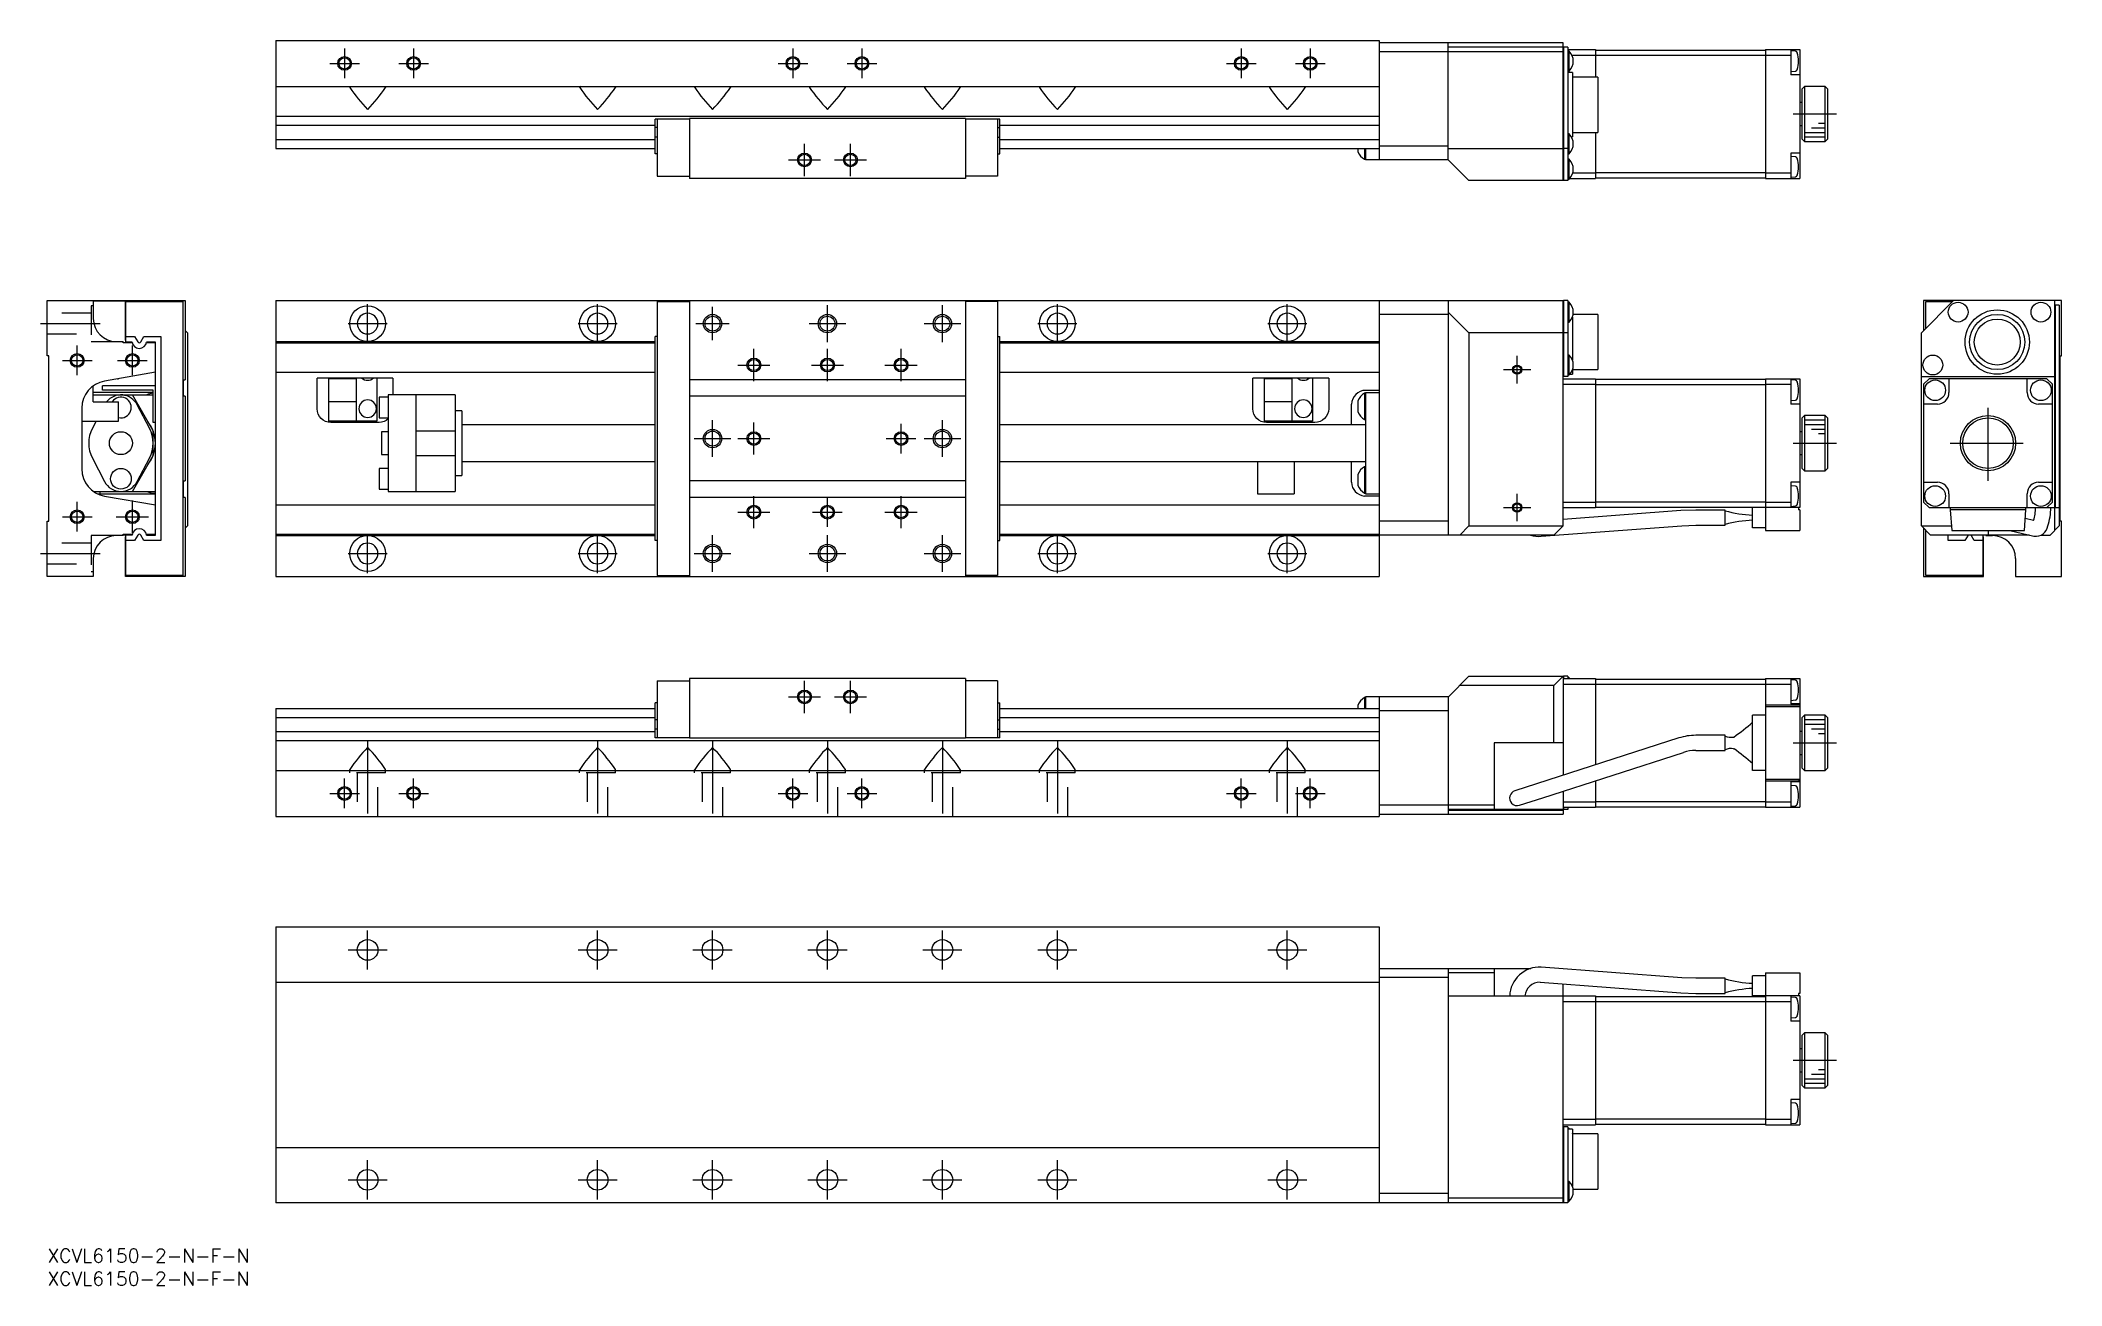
# Model space of a CAD drawing. Extents: x -2 to 438, y -8 to 263.
import ezdxf

# ---------------------------------------------------------------- set-up
doc = ezdxf.new("R2010")
doc.units = 0
doc.header["$LTSCALE"] = 0.5
doc.linetypes.add('CENTER', pattern=[50.8, 31.75, -6.35, 6.35, -6.35])
doc.linetypes.add('DASHED', pattern=[19.05, 12.7, -6.35])
for name, color, linetype in [('MSM_CENTER', 1, 'CENTER'), ('MSM_CONTINUOUS', 7, 'CONTINUOUS'), ('MSM_DASHED', 4, 'DASHED'), ('MSM_NARROW', 5, 'CONTINUOUS'), ('MSM_PART_NUMBER', 7, 'CONTINUOUS')]:
    doc.layers.add(name, color=color, linetype=linetype)
doc.styles.get("Standard").update_dxf_attribs({"font": 'txt.shx', "height": 3, "bigfont": 'bigfont.shx'})

# ---------------------------------------------------------------- blocks, each defined once
blk = doc.blocks.new('*U2')
at = {"layer": 'MSM_PART_NUMBER'}
blk.add_text('XCVL6150-2-N-F-N', height=3, dxfattribs=at).set_placement((0, -3))
blk = doc.blocks.new('*U3')
at = {"layer": 'MSM_PART_NUMBER'}
blk.add_text('XCVL6150-2-N-F-N', height=3, dxfattribs=at).set_placement((0, -8))

msp = doc.modelspace()

# ---------------------------------------------------------------- linework, layer by layer
at = {"layer": 'MSM_CENTER'}
for p, q in [((64.66, 261.07), (64.66, 254.61)), ((79.66, 261.07), (79.66, 254.61)), ((162.16, 261.07), (162.16, 254.61)), ((177.16, 261.07), (177.16, 254.61)), ((259.66, 261.07), (259.66, 254.61)), ((274.66, 261.07), (274.66, 254.61)), ((61.43, 257.84), (67.89, 257.84)), ((76.43, 257.84), (82.89, 257.84)), ((158.93, 257.84), (165.39, 257.84)), ((173.93, 257.84), (180.39, 257.84)), ((256.43, 257.84), (262.89, 257.84)), ((271.43, 257.84), (277.89, 257.84)), ((379.71, 246.84), (389.11, 246.84)), ((164.66, 233.34), (164.66, 240.34)), ((174.66, 233.34), (174.66, 240.34)), ((161.16, 236.84), (168.16, 236.84)), ((171.16, 236.84), (178.16, 236.84)), ((69.66, 196.99), (69.66, 205.49)), ((119.66, 196.99), (119.66, 205.49)), ((144.66, 197.62), (144.66, 204.87)), ((169.66, 197.24), (169.66, 205.24)), ((194.66, 197.24), (194.66, 205.24)), ((219.66, 196.99), (219.66, 205.49)), ((269.66, 196.99), (269.66, 205.49)), ((-1.5, 201.24), (11.5, 201.24)), ((65.41, 201.24), (73.91, 201.24)), ((115.41, 201.24), (123.91, 201.24)), ((141.04, 201.24), (148.29, 201.24)), ((165.66, 201.24), (173.66, 201.24)), ((190.66, 201.24), (198.66, 201.24)), ((215.41, 201.24), (223.91, 201.24)), ((265.41, 201.24), (273.91, 201.24)), ((6.5, 190.02), (6.5, 196.47)), ((18.5, 190.02), (18.5, 196.47)), ((153.66, 188.74), (153.66, 195.74)), ((169.66, 188.74), (169.66, 195.74)), ((185.66, 188.74), (185.66, 195.74)), ((319.66, 188.24), (319.66, 194.24)), ((3.27, 193.24), (9.73, 193.24)), ((15.27, 193.24), (21.73, 193.24)), ((150.16, 192.24), (157.16, 192.24)), ((166.16, 192.24), (173.16, 192.24)), ((182.16, 192.24), (189.16, 192.24)), ((316.66, 191.24), (322.66, 191.24)), ((144.66, 172.24), (144.66, 180.24)), ((194.66, 172.24), (194.66, 180.24)), ((422.05, 167.04), (422.05, 183.44)), ((140.66, 176.24), (148.66, 176.24)), ((150.16, 176.24), (157.16, 176.24)), ((153.66, 172.74), (153.66, 179.74)), ((182.43, 176.24), (188.89, 176.24)), ((185.66, 173.02), (185.66, 179.47)), ((190.66, 176.24), (198.66, 176.24)), ((379.71, 175.24), (389.11, 175.24)), ((413.85, 175.24), (430.25, 175.24)), ((18.5, 155.74), (18.5, 162.74)), ((153.66, 156.74), (153.66, 163.74)), ((169.66, 157.02), (169.66, 163.47)), ((185.66, 156.74), (185.66, 163.74)), ((319.66, 158.24), (319.66, 164.24)), ((3.27, 159.24), (9.73, 159.24)), ((6.5, 156.02), (6.5, 162.47)), ((15, 159.24), (22, 159.24)), ((150.16, 160.24), (157.16, 160.24)), ((166.43, 160.24), (172.89, 160.24)), ((182.16, 160.24), (189.16, 160.24)), ((316.66, 161.24), (322.66, 161.24)), ((69.66, 146.99), (69.66, 155.49)), ((119.66, 146.99), (119.66, 155.49)), ((144.66, 147.24), (144.66, 155.24)), ((169.66, 147.24), (169.66, 155.24)), ((194.66, 147.24), (194.66, 155.24)), ((219.66, 146.99), (219.66, 155.49)), ((269.66, 146.99), (269.66, 155.49)), ((-1.5, 151.24), (11.5, 151.24)), ((65.41, 151.24), (73.91, 151.24)), ((115.41, 151.24), (123.91, 151.24)), ((140.66, 151.24), (148.66, 151.24)), ((165.66, 151.24), (173.66, 151.24)), ((190.66, 151.24), (198.66, 151.24)), ((215.41, 151.24), (223.91, 151.24)), ((265.41, 151.24), (273.91, 151.24)), ((164.66, 116.54), (164.66, 123.54)), ((174.66, 116.54), (174.66, 123.54)), ((161.16, 120.04), (168.16, 120.04)), ((171.16, 120.04), (178.16, 120.04)), ((69.66, 110.54), (69.66, 92.04)), ((119.66, 110.54), (119.66, 92.04)), ((144.66, 110.54), (144.66, 92.04)), ((169.66, 110.54), (169.66, 92.04)), ((194.66, 110.54), (194.66, 92.04)), ((219.66, 110.54), (219.66, 92.04)), ((269.66, 110.54), (269.66, 92.04)), ((379.71, 110.04), (389.11, 110.04)), ((64.66, 95.81), (64.66, 102.27)), ((79.66, 95.81), (79.66, 102.27)), ((162.16, 95.81), (162.16, 102.27)), ((177.16, 95.81), (177.16, 102.27)), ((259.66, 95.81), (259.66, 102.27)), ((274.66, 95.81), (274.66, 102.27)), ((61.43, 99.04), (67.89, 99.04)), ((76.43, 99.04), (82.89, 99.04)), ((158.93, 99.04), (165.39, 99.04)), ((173.93, 99.04), (180.39, 99.04)), ((256.43, 99.04), (262.89, 99.04)), ((271.43, 99.04), (277.89, 99.04)), ((69.66, 60.75), (69.66, 69.25)), ((119.66, 60.75), (119.66, 69.25)), ((144.66, 60.75), (144.66, 69.25)), ((169.66, 60.75), (169.66, 69.25)), ((194.66, 60.75), (194.66, 69.25)), ((219.66, 60.75), (219.66, 69.25)), ((269.66, 60.75), (269.66, 69.25)), ((65.41, 65), (73.91, 65)), ((115.41, 65), (123.91, 65)), ((140.41, 65), (148.91, 65)), ((165.41, 65), (173.91, 65)), ((190.41, 65), (198.91, 65)), ((215.41, 65), (223.91, 65)), ((265.41, 65), (273.91, 65)), ((379.71, 41), (389.11, 41)), ((69.66, 10.75), (69.66, 19.25)), ((119.66, 10.75), (119.66, 19.25)), ((144.66, 10.75), (144.66, 19.25)), ((169.66, 10.75), (169.66, 19.25)), ((194.66, 10.75), (194.66, 19.25)), ((219.66, 10.75), (219.66, 19.25)), ((269.66, 10.75), (269.66, 19.25)), ((65.41, 15), (73.91, 15)), ((115.41, 15), (123.91, 15)), ((140.41, 15), (148.91, 15)), ((165.41, 15), (173.91, 15)), ((190.41, 15), (198.91, 15)), ((215.41, 15), (223.91, 15)), ((265.41, 15), (273.91, 15))]:
    msp.add_line(p, q, dxfattribs=at)
at = {"layer": 'MSM_CONTINUOUS'}
for p, q in [((49.66, 262.84), (289.66, 262.84)), ((49.66, 262.84), (49.66, 239.34)), ((289.66, 262.84), (289.66, 236.84)), ((329.66, 262.34), (289.66, 262.34)), ((329.66, 260.34), (289.66, 260.34)), ((304.66, 236.84), (304.66, 262.34)), ((329.66, 261.34), (304.66, 261.34)), ((329.66, 261.44), (329.56, 261.34)), ((329.66, 261.44), (329.66, 262.34)), ((329.66, 232.34), (329.66, 261.34)), ((329.76, 261.34), (329.66, 261.24)), ((329.76, 261.34), (329.76, 232.34)), ((330.66, 261.34), (329.76, 261.34)), ((330.66, 261.34), (330.66, 232.34)), ((330.66, 260.84), (336.66, 260.84)), ((330.96, 260.49), (330.66, 260.49)), ((330.96, 256.19), (330.96, 260.49)), ((331.57, 259.64), (336.66, 259.64)), ((336.66, 260.84), (336.66, 254.84)), ((336.66, 260.74), (373.66, 260.74)), ((336.66, 259.6), (373.66, 259.6)), ((373.66, 260.84), (373.66, 232.84)), ((373.66, 260.84), (381.16, 260.84)), ((373.66, 259.64), (379.16, 259.64)), ((379.16, 260.84), (379.16, 255.34)), ((380.15, 260.51), (379.16, 260.59)), ((381.16, 260.84), (381.16, 232.84)), ((330.66, 256.19), (330.96, 256.19)), ((331.66, 255.84), (330.66, 255.84)), ((331.66, 255.84), (331.66, 241.84)), ((379.16, 256.09), (380.15, 256.18)), ((381.16, 255.34), (379.16, 255.34)), ((49.66, 252.84), (289.66, 252.84)), ((65.92, 252.84), (65.76, 252.71)), ((65.76, 252.71), (65.79, 252.6)), ((73.41, 252.84), (73.56, 252.71)), ((73.56, 252.71), (73.54, 252.6)), ((115.92, 252.84), (115.76, 252.71)), ((115.76, 252.71), (115.79, 252.6)), ((123.41, 252.84), (123.56, 252.71)), ((123.56, 252.71), (123.54, 252.6)), ((140.92, 252.84), (140.76, 252.71)), ((140.76, 252.71), (140.79, 252.6)), ((148.41, 252.84), (148.56, 252.71)), ((148.56, 252.71), (148.54, 252.6)), ((165.92, 252.84), (165.76, 252.71)), ((165.76, 252.71), (165.79, 252.6)), ((173.41, 252.84), (173.56, 252.71)), ((173.56, 252.71), (173.54, 252.6)), ((190.92, 252.84), (190.76, 252.71)), ((190.76, 252.71), (190.79, 252.6)), ((198.41, 252.84), (198.56, 252.71)), ((198.56, 252.71), (198.54, 252.6)), ((215.92, 252.84), (215.76, 252.71)), ((215.76, 252.71), (215.79, 252.6)), ((223.41, 252.84), (223.56, 252.71)), ((223.56, 252.71), (223.54, 252.6)), ((265.92, 252.84), (265.76, 252.71)), ((265.76, 252.71), (265.79, 252.6)), ((273.41, 252.84), (273.56, 252.71)), ((273.56, 252.71), (273.54, 252.6)), ((337.16, 254.84), (331.66, 254.84)), ((337.16, 254.84), (337.16, 242.84)), ((382.16, 252.84), (381.66, 252.34)), ((381.66, 241.34), (381.66, 252.34)), ((386.66, 252.84), (382.16, 252.84)), ((382.16, 252.84), (382.16, 240.84)), ((387.16, 252.34), (386.66, 252.84)), ((386.66, 240.84), (386.66, 252.84)), ((387.16, 252.34), (387.16, 241.34)), ((49.66, 246.34), (289.66, 246.34)), ((381.66, 249.34), (381.16, 249.34)), ((49.66, 244.38), (132.16, 244.38)), ((139.66, 245.74), (132.16, 245.74)), ((132.16, 238.14), (132.16, 245.74)), ((132.66, 243.87), (132.16, 243.87)), ((132.66, 241.82), (132.16, 241.82)), ((132.66, 245.74), (132.66, 233.34)), ((199.66, 245.84), (139.66, 245.84)), ((139.66, 245.84), (139.66, 232.84)), ((199.66, 245.84), (199.66, 232.84)), ((207.16, 245.74), (199.66, 245.74)), ((206.66, 245.74), (206.66, 233.34)), ((206.66, 243.87), (207.16, 243.87)), ((206.66, 241.82), (207.16, 241.82)), ((207.16, 238.14), (207.16, 245.74)), ((207.16, 244.38), (289.66, 244.38)), ((330.96, 242.49), (330.66, 242.49)), ((330.96, 238.19), (330.96, 242.49)), ((331.46, 241.84), (331.66, 241.84)), ((331.66, 242.84), (337.16, 242.84)), ((336.66, 242.84), (336.66, 232.84)), ((381.16, 244.34), (381.66, 244.34)), ((49.66, 241.31), (132.16, 241.31)), ((49.66, 239.34), (132.16, 239.34)), ((132.66, 238.14), (132.16, 238.14)), ((206.66, 238.14), (207.16, 238.14)), ((207.16, 241.31), (289.66, 241.31)), ((207.16, 239.34), (289.66, 239.34)), ((285.01, 239.34), (285.01, 238.63)), ((286.46, 239.34), (286.46, 236.98)), ((286.66, 239.34), (286.66, 236.84)), ((304.66, 239.84), (289.66, 239.84)), ((304.66, 239.34), (329.66, 239.34)), ((329.66, 239.39), (329.76, 239.34)), ((330.66, 239.34), (329.76, 239.34)), ((330.66, 238.19), (330.96, 238.19)), ((379.16, 238.34), (379.16, 232.84)), ((381.16, 238.34), (379.16, 238.34)), ((380.15, 237.51), (379.16, 237.59)), ((381.66, 241.34), (382.16, 240.84)), ((382.16, 240.84), (386.66, 240.84)), ((386.66, 240.84), (387.16, 241.34)), ((132.66, 233.34), (139.66, 233.34)), ((206.66, 233.34), (199.66, 233.34)), ((286.46, 236.98), (286.66, 236.98)), ((304.66, 236.84), (286.66, 236.84)), ((304.66, 236.84), (309.16, 232.34)), ((330.96, 236.99), (330.66, 236.99)), ((330.96, 232.69), (330.96, 236.99)), ((331.76, 234.04), (336.66, 234.04)), ((336.66, 234.09), (373.66, 234.09)), ((373.66, 234.04), (379.16, 234.04)), ((379.16, 233.09), (380.15, 233.18)), ((199.66, 232.84), (139.66, 232.84)), ((329.66, 232.34), (309.16, 232.34)), ((329.66, 232.44), (329.76, 232.34)), ((330.66, 232.34), (329.76, 232.34)), ((330.66, 232.69), (330.96, 232.69)), ((331.1, 232.84), (336.66, 232.84)), ((336.66, 232.94), (373.66, 232.94)), ((373.66, 232.84), (381.16, 232.84)), ((0, 206.24), (30, 206.24)), ((0, 194.24), (0, 206.24)), ((10, 206.24), (10, 202.34)), ((17, 206.14), (10, 206.14)), ((17, 197.64), (17, 206.24)), ((17.1, 197.24), (17.1, 206.04)), ((17.1, 206.04), (29.5, 206.04)), ((29.5, 206.04), (29.5, 146.44)), ((30, 206.24), (30, 189.04)), ((49.66, 206.24), (329.66, 206.24)), ((49.66, 206.24), (49.66, 146.24)), ((132.66, 206.04), (139.66, 206.04)), ((132.66, 206.04), (132.66, 146.44)), ((139.66, 206.24), (139.66, 146.24)), ((199.66, 206.24), (199.66, 146.24)), ((206.66, 206.04), (199.66, 206.04)), ((206.66, 206.04), (206.66, 146.44)), ((289.66, 206.24), (289.66, 146.24)), ((304.66, 203.24), (289.66, 203.24)), ((304.66, 206.24), (304.66, 155.24)), ((304.66, 203.74), (309.16, 199.24)), ((329.66, 157.24), (329.66, 206.24)), ((329.66, 206.14), (329.76, 206.24)), ((329.76, 206.24), (329.76, 189.74)), ((330.66, 206.24), (329.76, 206.24)), ((330.66, 206.24), (330.66, 189.74)), ((330.96, 205.89), (330.66, 205.89)), ((330.96, 201.59), (330.96, 205.89)), ((331.66, 202.67), (331.66, 193.32)), ((337.16, 203.24), (331.82, 203.24)), ((337.16, 203.24), (337.16, 191.24)), ((414.55, 206.24), (407.55, 199.24)), ((438.05, 206.24), (408.05, 206.24)), ((408.05, 206.24), (408.05, 199.74)), ((408.55, 206.04), (414.35, 206.04)), ((408.55, 200.24), (408.55, 206.04)), ((436.55, 156.24), (436.55, 206.24)), ((437.55, 205.24), (436.55, 205.24)), ((436.65, 205.24), (436.65, 161.24)), ((437.55, 205.24), (437.55, 157.24)), ((438.05, 194.24), (438.05, 206.24)), ((17.1, 198.44), (18.98, 198.44)), ((18.98, 198.44), (19.66, 197.25)), ((20.34, 197.25), (21.02, 198.44)), ((21.02, 198.44), (24.7, 198.44)), ((24.7, 198.44), (24.7, 154.04)), ((30, 199.74), (30.5, 199.24)), ((30.5, 199.24), (30.5, 157.24)), ((132.66, 198.44), (132.16, 198.44)), ((132.16, 154.04), (132.16, 198.44)), ((206.66, 198.44), (207.16, 198.44)), ((207.16, 154.04), (207.16, 198.44)), ((309.16, 199.24), (309.16, 157.24)), ((329.66, 199.24), (309.16, 199.24)), ((329.66, 199.2), (329.76, 199.24)), ((330.66, 199.24), (329.76, 199.24)), ((330.66, 201.59), (330.96, 201.59)), ((407.55, 157.24), (407.55, 199.24)), ((0.3, 194.24), (0, 194.24)), ((0.3, 158.24), (0.3, 194.24)), ((15, 197.34), (16.5, 197.34)), ((16.5, 197.04), (16.5, 197.34)), ((18.46, 197.04), (16.5, 197.04)), ((17.1, 197.64), (17, 197.64)), ((18.43, 197.24), (17.1, 197.24)), ((23.5, 197.04), (21.54, 197.04)), ((23.5, 197.24), (21.57, 197.24)), ((23.5, 155.24), (23.5, 197.24)), ((49.66, 197.34), (132.16, 197.34)), ((49.66, 197.04), (132.16, 197.04)), ((207.16, 197.34), (289.66, 197.34)), ((207.16, 197.04), (289.66, 197.04)), ((330.96, 194.39), (330.66, 194.39)), ((330.96, 190.09), (330.96, 194.39)), ((437.75, 194.24), (438.05, 194.24)), ((437.75, 158.24), (437.75, 194.24)), ((23.5, 190.69), (12.46, 188.74)), ((15.29, 189.24), (15.5, 189.24)), ((15.5, 189.28), (15.5, 189.24)), ((29.65, 189.04), (30, 189.04)), ((29.65, 185.44), (29.65, 189.04)), ((49.66, 190.69), (132.16, 190.69)), ((75.16, 189.37), (58.66, 189.37)), ((58.66, 182.74), (58.66, 189.37)), ((61.16, 189.37), (61.16, 180.04)), ((67.16, 189.24), (61.16, 189.24)), ((67.16, 189.37), (67.16, 180.04)), ((71.66, 189.37), (71.66, 180.04)), ((75.16, 189.37), (75.16, 185.74)), ((199.66, 189.04), (139.66, 189.04)), ((207.16, 190.69), (289.66, 190.69)), ((278.66, 189.37), (262.16, 189.37)), ((262.16, 182.74), (262.16, 189.37)), ((264.66, 189.37), (264.66, 180.04)), ((270.66, 189.24), (264.66, 189.24)), ((270.66, 189.37), (270.66, 180.04)), ((275.16, 189.37), (275.16, 180.04)), ((278.66, 189.37), (278.66, 182.74)), ((329.66, 189.84), (329.76, 189.74)), ((329.66, 189.24), (336.66, 189.24)), ((330.66, 189.74), (329.76, 189.74)), ((330.66, 190.09), (330.96, 190.09)), ((331.1, 190.24), (331.66, 190.24)), ((331.66, 191.17), (331.66, 190.24)), ((331.69, 191.24), (337.16, 191.24)), ((336.66, 189.24), (336.66, 161.24)), ((336.66, 189.14), (373.66, 189.14)), ((373.66, 189.24), (381.16, 189.24)), ((373.66, 189.24), (373.66, 156.24)), ((379.16, 189.24), (379.16, 183.74)), ((381.16, 189.24), (381.16, 161.24)), ((407.55, 189.74), (436.55, 189.74)), ((409.25, 189.24), (408.05, 188.04)), ((434.85, 189.24), (409.25, 189.24)), ((413.55, 189.24), (413.55, 186.24)), ((430.55, 186.24), (430.55, 189.24)), ((436.05, 188.04), (434.85, 189.24)), ((10, 184.24), (10, 187.71)), ((23, 186.24), (10, 186.24)), ((10, 185.74), (23, 185.74)), ((23.5, 187.74), (12, 187.74)), ((12, 186.74), (12, 187.74)), ((23, 186.74), (12, 186.74)), ((23, 177.95), (18.5, 185.74)), ((23, 179.74), (23, 186.74)), ((30, 185.44), (29.65, 185.44)), ((30, 185.44), (30, 167.04)), ((72.16, 185.24), (72.16, 180.74)), ((74.16, 185.24), (72.16, 185.24)), ((74.16, 185.74), (74.16, 164.74)), ((88.66, 185.74), (74.16, 185.74)), ((80.16, 185.74), (80.16, 164.74)), ((88.66, 185.74), (88.66, 164.74)), ((199.66, 185.44), (139.66, 185.44)), ((286.46, 186.1), (286.46, 180.38)), ((286.66, 186.1), (286.46, 186.1)), ((289.66, 186.73), (286.66, 186.73)), ((286.66, 186.24), (289.66, 186.24)), ((286.66, 186.24), (286.66, 164.24)), ((329.66, 188.04), (336.66, 188.04)), ((336.66, 188), (373.66, 188)), ((373.66, 188.04), (379.16, 188.04)), ((380.15, 188.91), (379.16, 188.99)), ((408.05, 188.04), (408.05, 162.44)), ((436.05, 162.44), (436.05, 188.04)), ((7.5, 182.84), (7.5, 169.65)), ((10, 184.24), (15.5, 184.24)), ((15.5, 180.04), (15.5, 184.24)), ((22.21, 178.48), (19.55, 183.59)), ((67.16, 184.24), (61.16, 184.24)), ((72.16, 180.74), (74.16, 180.74)), ((90.16, 182.24), (88.66, 182.24)), ((90.16, 182.24), (90.16, 168.24)), ((270.66, 184.24), (264.66, 184.24)), ((283.66, 179.24), (283.66, 183.73)), ((285.01, 184.45), (285.01, 182.03)), ((286.46, 180.38), (286.66, 180.38)), ((379.16, 184.49), (380.15, 184.58)), ((381.16, 183.74), (379.16, 183.74)), ((382.16, 181.24), (381.66, 180.74)), ((381.66, 169.74), (381.66, 180.74)), ((382.16, 181.24), (382.16, 169.24)), ((386.66, 181.24), (382.16, 181.24)), ((386.66, 169.24), (386.66, 181.24)), ((387.16, 180.74), (386.66, 181.24)), ((387.16, 180.74), (387.16, 169.74)), ((411.05, 183.74), (408.05, 183.74)), ((436.05, 183.74), (433.05, 183.74)), ((7.5, 180.04), (15.5, 180.04)), ((10.61, 180.04), (9.79, 178.48)), ((23.5, 179.74), (23, 179.74)), ((23, 172.54), (23, 177.95)), ((71.66, 180.04), (61.16, 180.04)), ((72.16, 179.74), (61.66, 179.74)), ((72.66, 177.74), (72.66, 172.74)), ((74.16, 177.74), (72.66, 177.74)), ((80.16, 177.95), (88.66, 177.95)), ((132.16, 179.24), (90.16, 179.24)), ((286.66, 179.24), (207.16, 179.24)), ((275.16, 180.04), (264.66, 180.04)), ((275.66, 179.74), (265.16, 179.74)), ((381.66, 177.74), (381.16, 177.74)), ((9.79, 172.01), (12.45, 166.9)), ((18.5, 164.74), (23, 172.54)), ((19.55, 166.9), (22.21, 172.01)), ((72.66, 172.74), (74.16, 172.74)), ((80.16, 172.54), (88.66, 172.54)), ((381.16, 172.74), (381.66, 172.74)), ((29.65, 167.04), (30, 167.04)), ((29.65, 163.44), (29.65, 167.04)), ((72.16, 169.74), (72.16, 165.24)), ((74.16, 169.74), (72.16, 169.74)), ((88.66, 168.24), (90.16, 168.24)), ((90.16, 171.24), (132.16, 171.24)), ((199.66, 167.04), (139.66, 167.04)), ((207.16, 171.24), (286.66, 171.24)), ((263.16, 171.24), (263.16, 164.24)), ((271.16, 171.24), (271.16, 164.24)), ((283.66, 166.73), (283.66, 171.24)), ((285.01, 168.45), (285.01, 166.03)), ((286.46, 170.1), (286.46, 164.38)), ((286.66, 170.1), (286.46, 170.1)), ((381.66, 169.74), (382.16, 169.24)), ((382.16, 169.24), (386.66, 169.24)), ((386.66, 169.24), (387.16, 169.74)), ((10.05, 164.74), (23.5, 164.74)), ((10.9, 164.24), (23.5, 164.24)), ((11.5, 164.24), (11.5, 164.74)), ((12.46, 163.74), (23.5, 161.8)), ((30, 163.44), (29.65, 163.44)), ((30, 163.44), (30, 146.24)), ((72.16, 165.24), (74.16, 165.24)), ((74.16, 164.74), (88.66, 164.74)), ((199.66, 163.44), (139.66, 163.44)), ((263.16, 164.24), (271.16, 164.24)), ((286.46, 164.38), (286.66, 164.38)), ((286.66, 164.24), (289.66, 164.24)), ((289.66, 163.73), (286.66, 163.73)), ((379.16, 166.74), (379.16, 161.24)), ((381.16, 166.74), (379.16, 166.74)), ((380.15, 165.91), (379.16, 165.99)), ((408.05, 166.74), (411.05, 166.74)), ((413.55, 164.24), (413.55, 161.24)), ((430.55, 161.24), (430.55, 164.24)), ((433.05, 166.74), (436.05, 166.74)), ((0, 158.24), (0.3, 158.24)), ((0, 146.24), (0, 158.24)), ((49.66, 161.8), (132.16, 161.8)), ((207.16, 161.8), (289.66, 161.8)), ((304.66, 158.24), (289.66, 158.24)), ((329.66, 162.44), (336.66, 162.44)), ((329.66, 161.34), (329.76, 161.24)), ((355.21, 160.57), (329.66, 158.65)), ((329.76, 161.24), (336.66, 161.24)), ((336.66, 162.49), (373.66, 162.49)), ((336.66, 161.34), (373.66, 161.34)), ((358.48, 160.69), (355.21, 160.57)), ((364.86, 160.69), (358.48, 160.69)), ((364.86, 157.39), (364.86, 160.69)), ((370.86, 156.84), (370.86, 161.24)), ((381.16, 161.24), (370.86, 161.24)), ((373.66, 162.44), (379.16, 162.44)), ((379.16, 161.49), (380.15, 161.58)), ((380.86, 161.24), (380.86, 160.74)), ((381.16, 160.74), (380.86, 160.74)), ((381.16, 160.74), (381.16, 156.24)), ((408.05, 162.44), (409.25, 161.24)), ((409.25, 161.24), (436.55, 161.24)), ((413.8, 161.24), (413.83, 160.74)), ((430.26, 160.74), (413.83, 160.74)), ((413.83, 160.74), (414.15, 156.24)), ((429.95, 156.24), (430.26, 160.74)), ((431.97, 158.42), (430.13, 158.85)), ((430.26, 160.74), (430.3, 161.24)), ((434.85, 161.24), (436.05, 162.44)), ((436.65, 161.24), (436.55, 161.34)), ((436.65, 161.24), (437.55, 161.24)), ((438.05, 158.24), (437.75, 158.24)), ((438.05, 146.24), (438.05, 158.24)), ((16.5, 155.14), (15, 155.14)), ((16.5, 155.44), (18.46, 155.44)), ((16.5, 155.14), (16.5, 155.44)), ((16.5, 155.34), (18.44, 155.34)), ((18.43, 155.24), (16.5, 155.24)), ((17, 146.24), (17, 154.84)), ((17, 154.84), (17.1, 154.84)), ((17.1, 146.44), (17.1, 155.24)), ((18.98, 154.04), (17.1, 154.04)), ((19.66, 155.24), (18.98, 154.04)), ((21.02, 154.04), (20.34, 155.24)), ((24.7, 154.04), (21.02, 154.04)), ((21.54, 155.44), (23.5, 155.44)), ((21.56, 155.34), (23.5, 155.34)), ((21.57, 155.24), (23.5, 155.24)), ((23.1, 155.34), (23, 155.24)), ((23.1, 155.34), (23.2, 155.44)), ((30.5, 157.24), (30, 156.74)), ((49.66, 155.44), (132.16, 155.44)), ((49.66, 155.14), (132.16, 155.14)), ((132.66, 154.04), (132.16, 154.04)), ((206.66, 154.04), (207.16, 154.04)), ((207.16, 155.44), (289.66, 155.44)), ((207.16, 155.14), (289.66, 155.14)), ((327.66, 155.24), (289.66, 155.24)), ((309.16, 157.24), (307.16, 155.24)), ((309.16, 157.24), (329.66, 157.24)), ((324.89, 154.98), (355.46, 157.28)), ((327.66, 155.24), (329.66, 157.24)), ((355.46, 157.28), (358.48, 157.39)), ((358.48, 157.39), (364.86, 157.39)), ((373.66, 156.84), (370.86, 156.84)), ((373.66, 156.24), (381.16, 156.24)), ((409.55, 155.24), (407.55, 157.24)), ((407.55, 157.24), (414.08, 157.24)), ((408.05, 156.74), (408.05, 146.24)), ((408.55, 146.44), (408.55, 156.24)), ((431.07, 155.24), (409.55, 155.24)), ((413.35, 154.04), (413.35, 155.24)), ((417.02, 154.04), (413.35, 154.04)), ((414.15, 156.24), (429.95, 156.24)), ((417.71, 155.24), (417.02, 154.04)), ((419.07, 154.04), (418.38, 155.24)), ((420.95, 154.04), (419.07, 154.04)), ((420.95, 155.24), (420.95, 146.44)), ((421.05, 154.84), (420.95, 154.84)), ((421.05, 146.24), (421.05, 154.84)), ((421.55, 155.14), (421.55, 155.24)), ((421.55, 155.14), (423.05, 155.14)), ((422.05, 156.24), (422.05, 155.24)), ((426.79, 156.24), (432.03, 155.02)), ((432.03, 155.02), (432.04, 155.02)), ((433.57, 155.24), (435.55, 155.24)), ((435.55, 155.24), (437.55, 157.24)), ((10, 150.14), (10, 146.24)), ((428.05, 150.14), (428.05, 146.24)), ((10, 146.24), (0, 146.24)), ((30, 146.24), (17, 146.24)), ((29.5, 146.44), (17.1, 146.44)), ((49.66, 146.24), (289.66, 146.24)), ((132.66, 146.44), (139.66, 146.44)), ((206.66, 146.44), (199.66, 146.44)), ((408.05, 146.24), (421.05, 146.24)), ((420.95, 146.44), (408.55, 146.44)), ((428.05, 146.24), (438.05, 146.24)), ((132.66, 123.54), (139.66, 123.54)), ((132.66, 123.54), (132.66, 111.14)), ((199.66, 124.04), (139.66, 124.04)), ((139.66, 124.04), (139.66, 111.04)), ((199.66, 124.04), (199.66, 111.04)), ((206.66, 123.54), (199.66, 123.54)), ((206.66, 123.54), (206.66, 111.14)), ((309.16, 124.54), (304.76, 120.14)), ((309.16, 124.54), (329.66, 124.54)), ((327.66, 122.54), (329.66, 124.54)), ((329.66, 124.54), (329.66, 103)), ((329.66, 124.44), (329.76, 124.54)), ((329.66, 124.04), (336.66, 124.04)), ((329.76, 124.54), (329.76, 124.04)), ((330.66, 124.54), (329.76, 124.54)), ((330.66, 124.54), (330.66, 124.04)), ((330.96, 124.19), (330.66, 124.19)), ((330.96, 124.04), (330.96, 124.19)), ((336.66, 124.04), (336.66, 105.26)), ((336.66, 123.94), (373.66, 123.94)), ((373.66, 124.04), (373.66, 96.04)), ((373.66, 124.04), (381.16, 124.04)), ((379.16, 124.04), (379.16, 118.54)), ((380.15, 123.7), (379.16, 123.79)), ((381.16, 124.04), (381.16, 96.04)), ((132.16, 111.14), (132.16, 118.74)), ((132.66, 118.74), (132.16, 118.74)), ((206.66, 118.74), (207.16, 118.74)), ((207.16, 111.14), (207.16, 118.74)), ((286.46, 119.9), (286.46, 117.54)), ((286.66, 119.9), (286.46, 119.9)), ((304.66, 120.04), (286.66, 120.04)), ((286.66, 120.04), (286.66, 117.54)), ((289.66, 120.04), (289.66, 94.04)), ((304.66, 120.04), (304.76, 120.14)), ((304.66, 120.04), (304.66, 94.54)), ((327.66, 122.54), (307.16, 122.54)), ((327.66, 110.04), (327.66, 122.54)), ((329.66, 122.94), (329.76, 122.84)), ((329.76, 122.84), (336.66, 122.84)), ((329.76, 103.03), (329.76, 122.84)), ((336.66, 122.8), (373.66, 122.8)), ((373.66, 122.84), (379.16, 122.84)), ((379.16, 119.29), (380.15, 119.38)), ((49.66, 117.54), (49.66, 94.04)), ((49.66, 117.54), (132.16, 117.54)), ((49.66, 115.58), (132.16, 115.58)), ((132.66, 115.06), (132.16, 115.06)), ((206.66, 115.06), (207.16, 115.06)), ((207.16, 117.54), (289.66, 117.54)), ((207.16, 115.58), (289.66, 115.58)), ((285.01, 118.25), (285.01, 117.54)), ((304.66, 117.04), (289.66, 117.04)), ((370.86, 104.04), (370.86, 116.04)), ((373.66, 116.04), (370.86, 116.04)), ((373.66, 118.29), (380.86, 118.29)), ((373.66, 117.94), (381.16, 117.94)), ((381.16, 118.54), (379.16, 118.54)), ((380.86, 118.29), (380.86, 118.25)), ((381.16, 118.25), (380.86, 118.25)), ((382.16, 116.04), (381.66, 115.54)), ((381.66, 104.54), (381.66, 115.54)), ((382.16, 116.04), (382.16, 104.04)), ((386.66, 116.04), (382.16, 116.04)), ((386.66, 104.04), (386.66, 116.04)), ((387.16, 115.54), (386.66, 116.04)), ((387.16, 115.54), (387.16, 104.54)), ((49.66, 112.5), (132.16, 112.5)), ((49.66, 110.54), (289.66, 110.54)), ((132.66, 113.01), (132.16, 113.01)), ((139.66, 111.14), (132.16, 111.14)), ((199.66, 111.04), (139.66, 111.04)), ((207.16, 111.14), (199.66, 111.14)), ((206.66, 113.01), (207.16, 113.01)), ((207.16, 112.5), (289.66, 112.5)), ((314.66, 110.04), (314.66, 95.54)), ((329.66, 110.04), (314.66, 110.04)), ((354.83, 111.12), (319.17, 99.61)), ((364.86, 111.69), (358.48, 111.69)), ((364.86, 108.39), (364.86, 111.69)), ((381.66, 112.54), (381.16, 112.54)), ((325.27, 98.11), (355.84, 107.98)), ((358.48, 108.39), (364.86, 108.39)), ((366.72, 108.78), (366.81, 108.74)), ((381.16, 107.54), (381.66, 107.54)), ((49.66, 104.04), (289.66, 104.04)), ((65.76, 104.17), (65.79, 104.28)), ((65.92, 104.04), (65.76, 104.17)), ((73.41, 104.04), (73.56, 104.17)), ((73.56, 104.17), (73.54, 104.28)), ((115.76, 104.17), (115.79, 104.28)), ((115.92, 104.04), (115.76, 104.17)), ((123.41, 104.04), (123.56, 104.17)), ((123.56, 104.17), (123.54, 104.28)), ((140.76, 104.17), (140.79, 104.28)), ((140.92, 104.04), (140.76, 104.17)), ((148.41, 104.04), (148.56, 104.17)), ((148.56, 104.17), (148.54, 104.28)), ((165.76, 104.17), (165.79, 104.28)), ((165.92, 104.04), (165.76, 104.17)), ((173.41, 104.04), (173.56, 104.17)), ((173.56, 104.17), (173.54, 104.28)), ((190.76, 104.17), (190.79, 104.28)), ((190.92, 104.04), (190.76, 104.17)), ((198.41, 104.04), (198.56, 104.17)), ((198.56, 104.17), (198.54, 104.28)), ((215.76, 104.17), (215.79, 104.28)), ((215.92, 104.04), (215.76, 104.17)), ((223.41, 104.04), (223.56, 104.17)), ((223.56, 104.17), (223.54, 104.28)), ((265.76, 104.17), (265.79, 104.28)), ((265.92, 104.04), (265.76, 104.17)), ((273.41, 104.04), (273.56, 104.17)), ((273.56, 104.17), (273.54, 104.28)), ((336.66, 101.79), (336.66, 96.04)), ((373.66, 104.04), (370.86, 104.04)), ((373.66, 102.14), (381.16, 102.14)), ((373.66, 101.79), (380.86, 101.79)), ((379.16, 101.54), (379.16, 96.04)), ((381.16, 101.54), (379.16, 101.54)), ((381.16, 101.82), (380.86, 101.82)), ((380.86, 101.82), (380.86, 101.79)), ((381.66, 104.54), (382.16, 104.04)), ((382.16, 104.04), (386.66, 104.04)), ((386.66, 104.04), (387.16, 104.54)), ((320.18, 96.47), (325.27, 98.11)), ((329.66, 99.53), (329.66, 95.54)), ((329.76, 97.24), (329.66, 97.14)), ((329.76, 97.24), (329.76, 99.56)), ((329.76, 97.24), (336.66, 97.24)), ((336.66, 97.28), (373.66, 97.28)), ((373.66, 97.24), (379.16, 97.24)), ((380.15, 100.7), (379.16, 100.79)), ((49.66, 94.04), (289.66, 94.04)), ((289.66, 96.54), (314.66, 96.54)), ((289.66, 94.54), (329.66, 94.54)), ((329.66, 95.54), (304.66, 95.54)), ((304.66, 95.44), (329.66, 95.44)), ((329.66, 95.44), (329.56, 95.54)), ((329.66, 96.04), (336.66, 96.04)), ((329.76, 95.54), (329.66, 95.64)), ((329.66, 95.44), (329.66, 94.54)), ((329.76, 96.04), (329.76, 95.54)), ((330.66, 95.54), (329.76, 95.54)), ((330.66, 96.04), (330.66, 95.54)), ((336.66, 96.14), (373.66, 96.14)), ((373.66, 96.04), (381.16, 96.04)), ((379.16, 96.29), (380.15, 96.38)), ((49.66, 70), (289.66, 70)), ((49.66, 70), (49.66, 10)), ((289.66, 70), (289.66, 10)), ((49.66, 58), (289.66, 58)), ((289.66, 61), (322.59, 61)), ((304.66, 59), (289.66, 59)), ((304.66, 61), (304.66, 10)), ((314.66, 60), (304.66, 60)), ((314.66, 61), (314.66, 55)), ((324.64, 57.97), (355.21, 55.67)), ((355.46, 58.96), (324.89, 61.26)), ((329.66, 10), (329.66, 57.59)), ((358.48, 58.85), (355.46, 58.96)), ((364.86, 58.85), (358.48, 58.85)), ((364.86, 55.55), (364.86, 58.85)), ((370.86, 55), (370.86, 59.4)), ((373.66, 59.4), (370.86, 59.4)), ((373.66, 60), (373.66, 27)), ((373.66, 60), (381.16, 60)), ((381.16, 60), (381.16, 55.5)), ((304.66, 55), (329.66, 55)), ((329.76, 55), (329.66, 54.9)), ((329.66, 53.8), (336.66, 53.8)), ((329.76, 55), (336.66, 55)), ((336.66, 55), (336.66, 27)), ((336.66, 54.9), (373.66, 54.9)), ((336.66, 53.76), (373.66, 53.76)), ((355.21, 55.67), (358.48, 55.55)), ((358.48, 55.55), (364.86, 55.55)), ((381.16, 55), (370.86, 55)), ((373.66, 53.8), (379.16, 53.8)), ((379.16, 55), (379.16, 49.5)), ((380.15, 54.66), (379.16, 54.75)), ((381.16, 55.5), (380.86, 55.5)), ((380.86, 55.5), (380.86, 55)), ((381.16, 55), (381.16, 27)), ((379.16, 50.25), (380.15, 50.34)), ((381.16, 49.5), (379.16, 49.5)), ((382.16, 47), (381.66, 46.5)), ((381.66, 35.5), (381.66, 46.5)), ((382.16, 47), (382.16, 35)), ((386.66, 47), (382.16, 47)), ((386.66, 35), (386.66, 47)), ((387.16, 46.5), (386.66, 47)), ((387.16, 46.5), (387.16, 35.5)), ((381.66, 43.5), (381.16, 43.5)), ((381.16, 38.5), (381.66, 38.5)), ((381.66, 35.5), (382.16, 35)), ((386.66, 35), (387.16, 35.5)), ((381.16, 32.5), (379.16, 32.5)), ((379.16, 32.5), (379.16, 27)), ((380.15, 31.66), (379.16, 31.75)), ((382.16, 35), (386.66, 35)), ((329.66, 28.2), (336.66, 28.2)), ((329.66, 27), (336.66, 27)), ((329.76, 26.5), (329.66, 26.4)), ((329.76, 26.5), (329.76, 10)), ((330.66, 26.5), (329.76, 26.5)), ((330.66, 26.5), (330.66, 10)), ((336.66, 28.24), (373.66, 28.24)), ((336.66, 27.1), (373.66, 27.1)), ((373.66, 28.2), (379.16, 28.2)), ((373.66, 27), (381.16, 27)), ((379.16, 27.25), (380.15, 27.34)), ((49.66, 22), (289.66, 22)), ((330.96, 26.15), (330.66, 26.15)), ((331.66, 26), (330.66, 26)), ((330.96, 26), (330.96, 26.15)), ((331.66, 26), (331.66, 13.58)), ((337.16, 25), (331.66, 25)), ((337.16, 25), (337.16, 13)), ((330.96, 14.65), (330.66, 14.65)), ((330.96, 10.35), (330.96, 14.65)), ((329.66, 10), (49.66, 10)), ((304.66, 12), (289.66, 12)), ((329.66, 11), (304.66, 11)), ((329.76, 10), (329.66, 10.1)), ((330.66, 10), (329.76, 10)), ((330.66, 10.35), (330.96, 10.35)), ((331.82, 13), (337.16, 13))]:
    msp.add_line(p, q, dxfattribs=at)
for centre, radius in [((64.66, 257.84), 1.23), ((79.66, 257.84), 1.23), ((162.16, 257.84), 1.23), ((177.16, 257.84), 1.23), ((259.66, 257.84), 1.23), ((274.66, 257.84), 1.23), ((164.66, 236.84), 1.23), ((174.66, 236.84), 1.23), ((69.66, 201.24), 3.9), ((119.66, 201.24), 3.9), ((144.66, 201.24), 1.62), ((169.66, 201.24), 1.62), ((194.66, 201.24), 1.62), ((219.66, 201.24), 3.9), ((269.66, 201.24), 3.9), ((415.55, 203.74), 2.15), ((424.05, 197.24), 7), ((424.05, 197.24), 6), ((424.05, 197.24), 5), ((433.55, 203.74), 2.15), ((6.5, 193.24), 1.23), ((18.5, 193.24), 1.23), ((153.66, 192.24), 1.23), ((169.66, 192.24), 1.23), ((185.66, 192.24), 1.23), ((410.05, 192.24), 2.15), ((319.66, 191.24), 0.783), ((410.55, 186.74), 2.25), ((433.55, 186.74), 2.25), ((422.05, 175.24), 6), ((422.05, 175.24), 5.5), ((16, 175.24), 2.5), ((144.66, 176.24), 1.62), ((153.66, 176.24), 1.23), ((185.66, 176.24), 1.23), ((194.66, 176.24), 1.62), ((16, 167.49), 2.25), ((410.55, 163.74), 2.25), ((433.55, 163.74), 2.25), ((6.5, 159.24), 1.23), ((18.5, 159.24), 1.23), ((153.66, 160.24), 1.23), ((169.66, 160.24), 1.23), ((185.66, 160.24), 1.23), ((319.66, 161.24), 0.783), ((69.66, 151.24), 3.9), ((119.66, 151.24), 3.9), ((219.66, 151.24), 3.9), ((269.66, 151.24), 3.9), ((144.66, 151.24), 1.62), ((169.66, 151.24), 1.62), ((194.66, 151.24), 1.62), ((164.66, 120.04), 1.23), ((174.66, 120.04), 1.23), ((64.66, 99.04), 1.23), ((79.66, 99.04), 1.23), ((162.16, 99.04), 1.23), ((177.16, 99.04), 1.23), ((259.66, 99.04), 1.23), ((274.66, 99.04), 1.23), ((69.66, 65), 2.25), ((119.66, 65), 2.25), ((144.66, 65), 2.25), ((169.66, 65), 2.25), ((194.66, 65), 2.25), ((219.66, 65), 2.25), ((269.66, 65), 2.25), ((69.66, 15), 2.25), ((119.66, 15), 2.25), ((144.66, 15), 2.25), ((169.66, 15), 2.25), ((194.66, 15), 2.25), ((219.66, 15), 2.25), ((269.66, 15), 2.25)]:
    msp.add_circle(centre, radius, dxfattribs=at)
at = {"layer": 'MSM_CONTINUOUS', "extrusion": (0, 0, -1)}
for centre, radius in [((-69.66, 201.24), 2.25), ((-119.66, 201.24), 2.25), ((-219.66, 201.24), 2.25), ((-269.66, 201.24), 2.25), ((-69.66, 182.74), 1.9), ((-273.16, 182.74), 1.9), ((-69.66, 151.24), 2.25), ((-119.66, 151.24), 2.25), ((-219.66, 151.24), 2.25), ((-269.66, 151.24), 2.25)]:
    msp.add_circle(centre, radius, dxfattribs=at)
at = {"layer": 'MSM_CONTINUOUS'}
for centre, radius, start, end in [((328.86, 258.34), 3, 314.22, 45.78), ((380.11, 260.01), 0.5, 17.6292, 85), ((374.86, 258.34), 6, 342.3708, 17.6292), ((380.11, 256.68), 0.5, 275, 342.3708), ((96.04, 273.3), 36.66, 214.3736, 223.9772), ((43.29, 273.3), 36.66, 316.0228, 325.6264), ((146.04, 273.3), 36.66, 214.3736, 223.9772), ((93.29, 273.3), 36.66, 316.0228, 325.6264), ((171.04, 273.3), 36.66, 214.3736, 223.9772), ((118.29, 273.3), 36.66, 316.0228, 325.6264), ((196.04, 273.3), 36.66, 214.3736, 223.9772), ((143.29, 273.3), 36.66, 316.0228, 325.6264), ((221.04, 273.3), 36.66, 214.3736, 223.9772), ((168.29, 273.3), 36.66, 316.0228, 325.6264), ((246.04, 273.3), 36.66, 214.3736, 223.9772), ((193.29, 273.3), 36.66, 316.0228, 325.6264), ((296.04, 273.3), 36.66, 214.3736, 223.9772), ((243.29, 273.3), 36.66, 316.0228, 325.6264), ((328.86, 240.34), 3, 314.22, 45.78), ((288.04, 239.83), 3.25, 201.5574, 241.0598), ((380.11, 237.01), 0.5, 17.6292, 85), ((328.86, 234.84), 3, 314.22, 45.78), ((380.11, 233.68), 0.5, 275, 342.3708), ((374.86, 235.34), 6, 342.3708, 17.6292), ((15, 202.34), 5, 180, 270), ((328.86, 203.74), 3, 314.22, 45.78), ((20, 197.44), 1.59, 187.2376, 352.7624), ((20, 197.44), 0.388, 210, 330), ((328.86, 192.24), 3, 314.22, 45.78), ((13.5, 182.84), 6, 100, 180), ((16, 181.74), 4, 27.4864, 141.3178), ((16, 182.99), 2.25, 257.1604, 146.251), ((23, 183.24), 2.85, 90, 118.6944), ((286.66, 183.73), 3, 90, 180), ((288.04, 183.26), 3.25, 118.9402, 158.4426), ((380.11, 188.41), 0.5, 17.6292, 85), ((380.11, 185.08), 0.5, 275, 342.3708), ((374.86, 186.74), 6, 342.3708, 17.6292), ((411.05, 186.24), 2.5, 270, 0), ((433.05, 186.24), 2.5, 180, 270), ((288.04, 183.23), 3.25, 201.5574, 241.0598), ((16, 175.24), 7, 152.5136, 207.4864), ((16, 175.24), 7.5, 321.3689, 38.631), ((16, 175.24), 7, 332.5136, 27.4864), ((13.5, 169.65), 6, 180, 260), ((288.04, 167.26), 3.25, 118.9402, 158.4426), ((16, 168.74), 4, 207.4864, 332.5136), ((23, 167.24), 2.85, 241.3056, 280.1042), ((286.66, 166.73), 3, 180, 265.3245), ((288.04, 167.23), 3.25, 201.5574, 241.0598), ((380.11, 165.41), 0.5, 17.6292, 85), ((374.86, 163.74), 6, 342.3708, 17.6292), ((411.05, 164.24), 2.5, 0, 90), ((433.05, 164.24), 2.5, 90, 180), ((372.01, 186.48), 26.91, 254.5954, 267.5566), ((372.28, 129.91), 28.62, 92.8322, 105.0159), ((380.11, 162.08), 0.5, 275, 342.3708), ((422.48, 161.27), 9.91, 343.2914, 359.8447), ((422.42, 161.3), 13.28, 342.1747, 359.7442), ((15, 150.14), 5, 90, 180), ((20, 155.04), 1.59, 7.2376, 172.7624), ((20, 155.04), 0.388, 30, 150), ((324.42, 161.15), 6.19, 252.7799, 274.2978), ((423.05, 150.14), 5, 0, 90), ((432.42, 157.66), 2.67, 262.8096, 350.973), ((328.86, 122.04), 3, 41.8103, 45.78), ((380.11, 123.21), 0.5, 17.6292, 85), ((374.86, 121.54), 6, 342.3708, 17.6291), ((288.04, 117.06), 3.25, 118.9402, 158.4426), ((380.11, 119.87), 0.5, 275, 342.3708), ((338.83, 151.07), 48.58, 305.093, 311.2478), ((358.48, 99.79), 11.9, 89.9931, 107.8657), ((366.13, 114.22), 2.97, 244.6953, 282.2258), ((96.04, 83.59), 36.66, 136.0228, 145.6264), ((43.29, 83.59), 36.66, 34.3736, 43.9772), ((146.04, 83.59), 36.66, 136.0228, 145.6264), ((93.29, 83.59), 36.66, 34.3736, 43.9772), ((171.04, 83.59), 36.66, 136.0228, 145.6264), ((118.29, 83.59), 36.66, 34.3736, 43.9772), ((196.04, 83.59), 36.66, 136.0228, 145.6264), ((143.29, 83.59), 36.66, 34.3736, 43.9772), ((221.04, 83.59), 36.66, 136.0228, 145.6264), ((168.29, 83.59), 36.66, 34.3736, 43.9772), ((246.04, 83.59), 36.66, 136.0228, 145.6264), ((193.29, 83.59), 36.66, 34.3736, 43.9772), ((296.04, 83.59), 36.66, 136.0228, 145.6264), ((243.29, 83.59), 36.66, 34.3736, 43.9772), ((358.48, 99.8), 8.59, 89.9886, 107.8626), ((366.18, 105.62), 3.21, 80.2787, 114.1179), ((331.51, 59.86), 60.29, 49.2516, 54.1616), ((319.67, 98.04), 1.65, 107.7266, 220.898), ((319.68, 98.05), 1.65, 220.9824, 287.9812), ((380.11, 100.21), 0.5, 17.6292, 85), ((380.11, 96.87), 0.5, 275, 342.3708), ((374.86, 98.54), 6, 342.3708, 17.6291), ((324.51, 54.78), 6.49, 86.7108, 178.0466), ((324.51, 54.79), 3.19, 87.716, 176.1801), ((372.28, 86.34), 28.62, 254.9841, 267.1678), ((372.32, 27.79), 28.89, 92.8902, 104.9579), ((380.11, 54.17), 0.5, 17.6292, 85), ((374.86, 52.5), 6, 342.3708, 17.6292), ((380.11, 50.83), 0.5, 275, 342.3708), ((380.11, 31.17), 0.5, 17.6292, 85), ((374.86, 29.5), 6, 342.3708, 17.6292), ((380.11, 27.83), 0.5, 275, 342.3708), ((328.86, 24), 3, 41.8103, 45.78), ((328.86, 24), 3, 19.4712, 21.0395), ((328.86, 12.5), 3, 314.22, 45.78)]:
    msp.add_arc(centre, radius, start, end, dxfattribs=at)
at = {"layer": 'MSM_CONTINUOUS', "extrusion": (0, 0, -1)}
for centre, radius, start, end in [((-69.66, 190.74), 1.9, 226.3793, 313.6207), ((-273.16, 190.74), 1.9, 226.3793, 313.6207), ((-61.66, 182.74), 3, 270, 0), ((-72.16, 182.74), 3, 228.1897, 270), ((-265.16, 182.74), 3, 270, 0), ((-275.66, 182.74), 3, 180, 270), ((-286.66, 166.73), 3, 270, 274.6755)]:
    msp.add_arc(centre, radius, start, end, dxfattribs=at)
at = {"layer": 'MSM_DASHED'}
for p, q in [((9.5, 203.49), (0, 203.49)), ((9.5, 205.14), (9.5, 197.34)), ((10, 205.14), (9.5, 205.14)), ((0, 198.99), (9.5, 198.99)), ((9.5, 197.34), (15, 197.34)), ((9.5, 155.14), (9.5, 147.34)), ((15, 155.14), (9.5, 155.14)), ((9.5, 153.49), (0, 153.49)), ((0, 148.99), (9.5, 148.99)), ((9.5, 147.34), (10, 147.34)), ((65.76, 103.54), (65.76, 104.17)), ((73.56, 103.54), (65.76, 103.54)), ((67.41, 103.54), (67.41, 94.04)), ((71.91, 94.04), (71.91, 103.54)), ((73.56, 103.54), (73.56, 104.17)), ((115.76, 103.54), (115.76, 104.17)), ((123.56, 103.54), (115.76, 103.54)), ((117.41, 103.54), (117.41, 94.04)), ((121.91, 94.04), (121.91, 103.54)), ((123.56, 103.54), (123.56, 104.17)), ((140.76, 103.54), (140.76, 104.17)), ((148.56, 103.54), (140.76, 103.54)), ((142.41, 103.54), (142.41, 94.04)), ((146.91, 94.04), (146.91, 103.54)), ((148.56, 103.54), (148.56, 104.17)), ((165.76, 103.54), (165.76, 104.17)), ((173.56, 103.54), (165.76, 103.54)), ((167.41, 103.54), (167.41, 94.04)), ((171.91, 94.04), (171.91, 103.54)), ((173.56, 103.54), (173.56, 104.17)), ((190.76, 103.54), (190.76, 104.17)), ((198.56, 103.54), (190.76, 103.54)), ((192.41, 103.54), (192.41, 94.04)), ((196.91, 94.04), (196.91, 103.54)), ((198.56, 103.54), (198.56, 104.17)), ((215.76, 103.54), (215.76, 104.17)), ((223.56, 103.54), (215.76, 103.54)), ((217.41, 103.54), (217.41, 94.04)), ((221.91, 94.04), (221.91, 103.54)), ((223.56, 103.54), (223.56, 104.17)), ((265.76, 103.54), (265.76, 104.17)), ((273.56, 103.54), (265.76, 103.54)), ((267.41, 103.54), (267.41, 94.04)), ((271.91, 94.04), (271.91, 103.54)), ((273.56, 103.54), (273.56, 104.17))]:
    msp.add_line(p, q, dxfattribs=at)
at = {"layer": 'MSM_NARROW'}
for p, q in [((382.16, 242.84), (386.66, 242.84)), ((382.16, 241.84), (386.66, 241.84)), ((383.66, 243.84), (386.66, 243.84)), ((385.16, 244.84), (386.66, 244.84)), ((386.66, 180.24), (382.16, 180.24)), ((386.66, 179.24), (382.16, 179.24)), ((386.66, 178.24), (383.66, 178.24)), ((386.66, 177.24), (385.16, 177.24)), ((386.66, 115.04), (382.16, 115.04)), ((386.66, 114.04), (382.16, 114.04)), ((386.66, 113.04), (383.66, 113.04)), ((386.66, 112.04), (385.16, 112.04)), ((382.16, 37), (386.66, 37)), ((382.16, 36), (386.66, 36)), ((383.66, 38), (386.66, 38)), ((385.16, 39), (386.66, 39))]:
    msp.add_line(p, q, dxfattribs=at)
for centre, radius in [((64.66, 257.84), 1.5), ((79.66, 257.84), 1.5), ((162.16, 257.84), 1.5), ((177.16, 257.84), 1.5), ((259.66, 257.84), 1.5), ((274.66, 257.84), 1.5), ((164.66, 236.84), 1.5), ((174.66, 236.84), 1.5), ((144.66, 201.24), 2), ((169.66, 201.24), 2), ((194.66, 201.24), 2), ((6.5, 193.24), 1.5), ((18.5, 193.24), 1.5), ((153.66, 192.24), 1.5), ((169.66, 192.24), 1.5), ((185.66, 192.24), 1.5), ((319.66, 191.24), 1), ((144.66, 176.24), 2), ((153.66, 176.24), 1.5), ((185.66, 176.24), 1.5), ((194.66, 176.24), 2), ((6.5, 159.24), 1.5), ((18.5, 159.24), 1.5), ((153.66, 160.24), 1.5), ((169.66, 160.24), 1.5), ((185.66, 160.24), 1.5), ((319.66, 161.24), 1), ((144.66, 151.24), 2), ((169.66, 151.24), 2), ((194.66, 151.24), 2), ((164.66, 120.04), 1.5), ((174.66, 120.04), 1.5), ((64.66, 99.04), 1.5), ((79.66, 99.04), 1.5), ((162.16, 99.04), 1.5), ((177.16, 99.04), 1.5), ((259.66, 99.04), 1.5), ((274.66, 99.04), 1.5)]:
    msp.add_circle(centre, radius, dxfattribs=at)

# ---------------------------------------------------------------- block references
at = {"layer": 'MSM_CONTINUOUS'}
for name in ['*U2', '*U3']:
    msp.add_blockref(name, (0, 0), dxfattribs=at)

doc.saveas('drawing.dxf')
